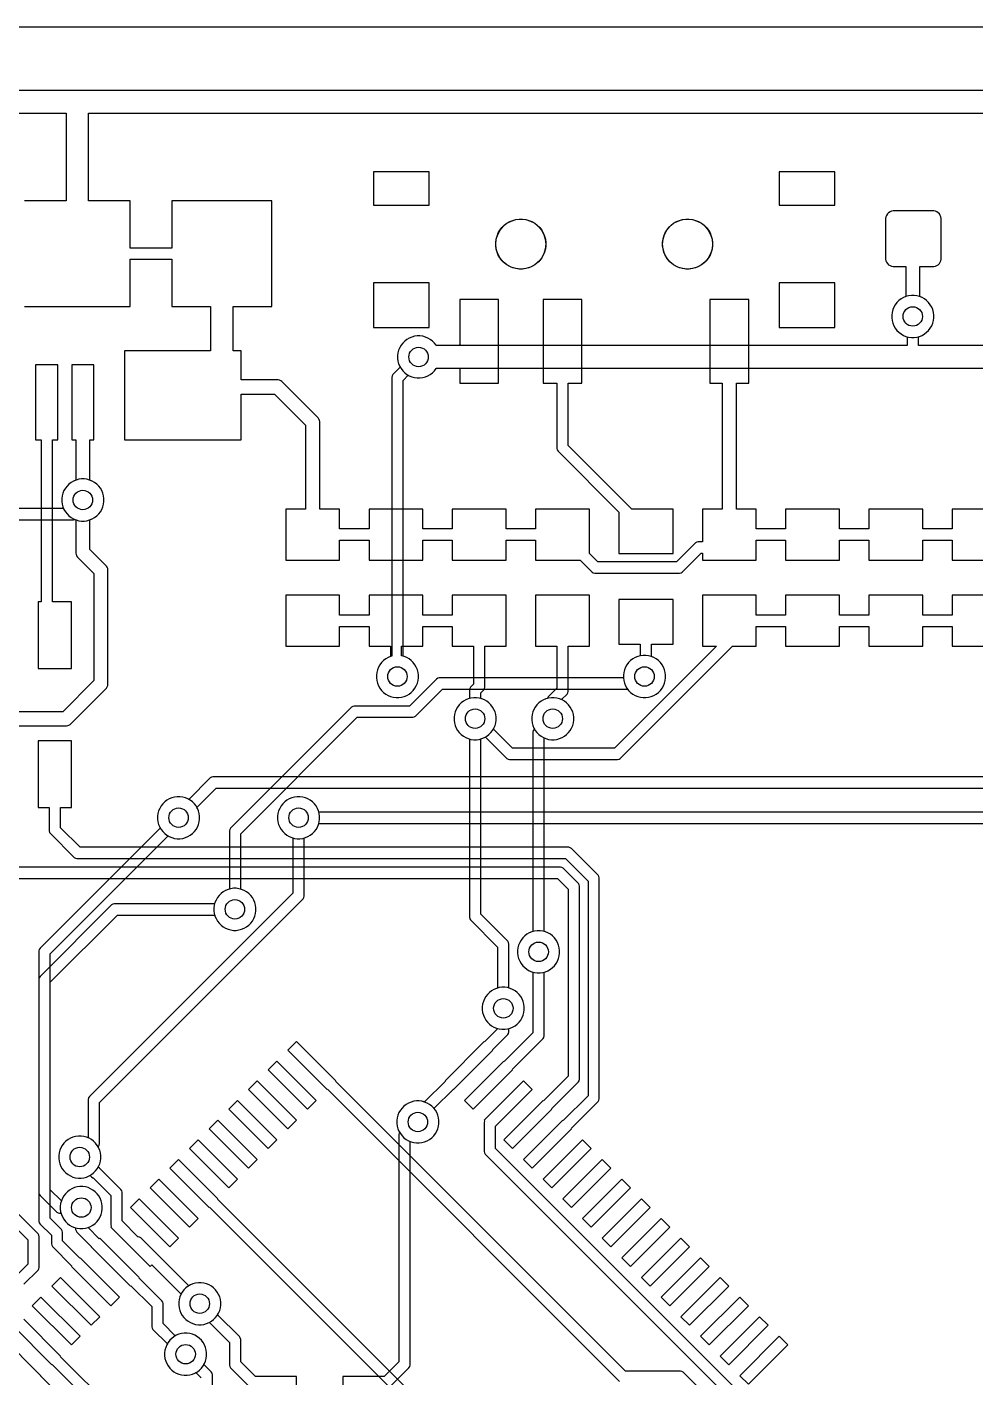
# Model space of a CAD drawing. Header units: millimetres. Extents: x 1.3 to 49.5, y 14 to 62.2.
# Drawn here: x 20.13 to 37.19, y 37.94 to 62.23 of the extents above; entities that cross this region are included whole.
import ezdxf

# ---------------------------------------------------------------- set-up
doc = ezdxf.new("R2010")
doc.units = ezdxf.units.MM

msp = doc.modelspace()

# ---------------------------------------------------------------- linework, layer by layer
at = {"layer": '16_copper'}
for points in [[(42.182, 56.498), (36.17, 56.498), (36.17, 56.659), (36.19, 56.664), (36.236, 56.683), (36.279, 56.708), (36.318, 56.738), (36.353, 56.773), (36.383, 56.812), (36.408, 56.855), (36.427, 56.901), (36.44, 56.949), (36.446, 56.998), (36.446, 57.048), (36.44, 57.097), (36.427, 57.145), (36.408, 57.191), (36.383, 57.234), (36.353, 57.273), (36.318, 57.308), (36.279, 57.338), (36.236, 57.363), (36.19, 57.382), (36.142, 57.395), (36.093, 57.401), (36.043, 57.401), (35.994, 57.395), (35.946, 57.382), (35.9, 57.363), (35.857, 57.338), (35.818, 57.308), (35.783, 57.273), (35.753, 57.234), (35.728, 57.191), (35.709, 57.145), (35.696, 57.097), (35.69, 57.048), (35.69, 56.998), (35.696, 56.949), (35.709, 56.901), (35.728, 56.855), (35.753, 56.812), (35.783, 56.773), (35.818, 56.738), (35.857, 56.708), (35.9, 56.683), (35.946, 56.664), (35.966, 56.659), (35.966, 56.498), (27.497, 56.498), (27.493, 56.505), (27.463, 56.544), (27.428, 56.579), (27.389, 56.61), (27.346, 56.634), (27.3, 56.653), (27.252, 56.666), (27.203, 56.673), (27.153, 56.673), (27.104, 56.666), (27.056, 56.653), (27.01, 56.634), (26.967, 56.61), (26.928, 56.579), (26.893, 56.544), (26.863, 56.505), (26.838, 56.462), (26.819, 56.416), (26.806, 56.368), (26.8, 56.319), (26.8, 56.27), (26.806, 56.221), (26.819, 56.173), (26.838, 56.127), (26.849, 56.109), (26.716, 55.976), (26.702, 55.953), (26.695, 55.927), (26.695, 50.91), (26.675, 50.905), (26.629, 50.886), (26.586, 50.861), (26.547, 50.831), (26.512, 50.796), (26.482, 50.757), (26.457, 50.714), (26.438, 50.668), (26.425, 50.62), (26.419, 50.571), (26.419, 50.521), (26.425, 50.472), (26.438, 50.424), (26.457, 50.378), (26.482, 50.335), (26.512, 50.296), (26.547, 50.261), (26.586, 50.231), (26.629, 50.206), (26.675, 50.187), (26.723, 50.174), (26.772, 50.168), (26.822, 50.168), (26.871, 50.174), (26.919, 50.187), (26.965, 50.206), (27.008, 50.231), (27.047, 50.261), (27.082, 50.296), (27.112, 50.335), (27.137, 50.378), (27.156, 50.424), (27.169, 50.472), (27.175, 50.521), (27.175, 50.571), (27.169, 50.62), (27.156, 50.668), (27.137, 50.714), (27.112, 50.757), (27.082, 50.796), (27.047, 50.831), (27.008, 50.861), (26.965, 50.886), (26.919, 50.905), (26.899, 50.91), (26.899, 55.871), (26.992, 55.965), (27.01, 55.955), (27.056, 55.936), (27.104, 55.923), (27.153, 55.916), (27.203, 55.916), (27.252, 55.923), (27.3, 55.936), (27.346, 55.955), (27.389, 55.979), (27.428, 56.01), (27.463, 56.045), (27.493, 56.084), (27.497, 56.091), (42.077, 56.091)], [(16.239, 53.365), (20.968, 53.365), (20.993, 53.372), (21.016, 53.362), (21.064, 53.349), (21.113, 53.343), (21.163, 53.343), (21.212, 53.349), (21.26, 53.362), (21.306, 53.381), (21.349, 53.406), (21.388, 53.436), (21.423, 53.471), (21.453, 53.51), (21.478, 53.553), (21.497, 53.599), (21.51, 53.647), (21.516, 53.696), (21.516, 53.746), (21.51, 53.795), (21.497, 53.843), (21.478, 53.889), (21.453, 53.932), (21.423, 53.971), (21.388, 54.006), (21.349, 54.036), (21.306, 54.061), (21.26, 54.08), (21.212, 54.093), (21.163, 54.099), (21.113, 54.099), (21.064, 54.093), (21.016, 54.08), (20.971, 54.061), (20.928, 54.036), (20.888, 54.006), (20.853, 53.971), (20.823, 53.932), (20.798, 53.889), (20.779, 53.843), (20.766, 53.795), (20.76, 53.746), (20.76, 53.696), (20.766, 53.647), (20.779, 53.599), (20.792, 53.569), (16.239, 53.569)], [(26.615, 37.721), (27.005, 38.111), (27.019, 38.135), (27.026, 38.16), (27.026, 42.181), (27.043, 42.173), (27.091, 42.16), (27.14, 42.154), (27.19, 42.154), (27.239, 42.16), (27.287, 42.173), (27.333, 42.192), (27.376, 42.217), (27.415, 42.247), (27.45, 42.282), (27.48, 42.322), (27.505, 42.365), (27.524, 42.41), (27.537, 42.458), (27.543, 42.507), (27.543, 42.557), (27.537, 42.606), (27.524, 42.654), (27.505, 42.7), (27.48, 42.743), (27.45, 42.782), (27.415, 42.817), (27.376, 42.847), (27.333, 42.872), (27.287, 42.891), (27.239, 42.904), (27.19, 42.91), (27.14, 42.91), (27.091, 42.904), (27.043, 42.891), (26.998, 42.872), (26.955, 42.847), (26.915, 42.817), (26.88, 42.782), (26.85, 42.743), (26.825, 42.7), (26.806, 42.654), (26.793, 42.606), (26.787, 42.557), (26.787, 42.507), (26.793, 42.458), (26.806, 42.41), (26.825, 42.365), (26.837, 42.344), (26.829, 42.33), (26.822, 42.304), (26.822, 38.216), (26.558, 37.952), (25.816, 37.952), (25.816, 36.978)], [(24.984, 36.978), (24.984, 37.952), (24.242, 37.952), (23.978, 38.216), (23.978, 38.621), (23.971, 38.647), (23.957, 38.67), (23.563, 39.064), (23.581, 39.095), (23.6, 39.141), (23.613, 39.189), (23.619, 39.238), (23.619, 39.288), (23.613, 39.337), (23.6, 39.385), (23.581, 39.43), (23.556, 39.473), (23.526, 39.513), (23.491, 39.548), (23.452, 39.578), (23.409, 39.603), (23.363, 39.622), (23.315, 39.635), (23.266, 39.641), (23.216, 39.641), (23.167, 39.635), (23.119, 39.622), (23.073, 39.603), (23.03, 39.578), (22.991, 39.548), (22.956, 39.513), (22.926, 39.473), (22.901, 39.43), (22.882, 39.385), (22.869, 39.337), (22.863, 39.288), (22.863, 39.238), (22.869, 39.189), (22.882, 39.141), (22.901, 39.095), (22.926, 39.052), (22.956, 39.013), (22.991, 38.978), (23.03, 38.948), (23.073, 38.923), (23.119, 38.904), (23.167, 38.891), (23.216, 38.885), (23.266, 38.885), (23.315, 38.891), (23.363, 38.904), (23.409, 38.923), (23.414, 38.926), (23.774, 38.566), (23.774, 38.16), (23.781, 38.135), (23.795, 38.111), (24.185, 37.721)], [(23.47, 36.819), (23.47, 37.986), (23.463, 38.012), (23.449, 38.035), (23.316, 38.168), (23.327, 38.186), (23.346, 38.232), (23.359, 38.28), (23.365, 38.329), (23.365, 38.379), (23.359, 38.428), (23.346, 38.476), (23.327, 38.522), (23.302, 38.565), (23.272, 38.604), (23.237, 38.639), (23.198, 38.669), (23.155, 38.694), (23.109, 38.713), (23.061, 38.726), (23.012, 38.732), (22.962, 38.732), (22.913, 38.726), (22.865, 38.713), (22.819, 38.694), (22.776, 38.669), (22.737, 38.639), (22.702, 38.604), (22.672, 38.565), (22.647, 38.522), (22.628, 38.476), (22.615, 38.428), (22.609, 38.379), (22.609, 38.329), (22.615, 38.28), (22.628, 38.232), (22.647, 38.186), (22.672, 38.143), (22.702, 38.104), (22.737, 38.069), (22.776, 38.039), (22.819, 38.014), (22.865, 37.995), (22.913, 37.982), (22.962, 37.976), (23.012, 37.976), (23.061, 37.982), (23.109, 37.995), (23.155, 38.014), (23.173, 38.025), (23.266, 37.931)]]:
    msp.add_lwpolyline(points, dxfattribs=at)
for points in [[(27.121, 49.833), (27.606, 50.317), (30.941, 50.317), (30.957, 50.296), (30.992, 50.261), (31.031, 50.231), (31.074, 50.206), (31.12, 50.187), (31.168, 50.174), (31.217, 50.168), (31.267, 50.168), (31.316, 50.174), (31.364, 50.187), (31.41, 50.206), (31.453, 50.231), (31.492, 50.261), (31.527, 50.296), (31.557, 50.335), (31.582, 50.378), (31.601, 50.424), (31.614, 50.472), (31.62, 50.521), (31.62, 50.571), (31.614, 50.62), (31.601, 50.668), (31.582, 50.714), (31.557, 50.757), (31.527, 50.796), (31.492, 50.831), (31.453, 50.861), (31.41, 50.886), (31.364, 50.905), (31.316, 50.918), (31.267, 50.924), (31.217, 50.924), (31.168, 50.918), (31.12, 50.905), (31.074, 50.886), (31.031, 50.861), (30.992, 50.831), (30.957, 50.796), (30.927, 50.757), (30.902, 50.714), (30.883, 50.668), (30.87, 50.62), (30.864, 50.571), (30.864, 50.521), (30.864, 50.521), (27.551, 50.521), (27.525, 50.514), (27.502, 50.5), (27.017, 50.015), (26.019, 50.015), (25.994, 50.008), (25.97, 49.995), (23.795, 47.819), (23.781, 47.796), (23.774, 47.77), (23.774, 46.723), (23.752, 46.716), (23.706, 46.697), (23.663, 46.673), (23.624, 46.642), (23.589, 46.607), (23.558, 46.568), (23.534, 46.525), (23.515, 46.479), (23.502, 46.431), (23.495, 46.382), (23.495, 46.333), (23.502, 46.284), (23.515, 46.236), (23.534, 46.19), (23.558, 46.147), (23.589, 46.108), (23.624, 46.073), (23.663, 46.042), (23.706, 46.018), (23.752, 45.999), (23.8, 45.986), (23.849, 45.979), (23.898, 45.979), (23.947, 45.986), (23.995, 45.999), (24.041, 46.018), (24.084, 46.042), (24.123, 46.073), (24.158, 46.108), (24.189, 46.147), (24.213, 46.19), (24.232, 46.236), (24.245, 46.284), (24.252, 46.333), (24.252, 46.382), (24.245, 46.431), (24.232, 46.479), (24.213, 46.525), (24.189, 46.568), (24.158, 46.607), (24.123, 46.642), (24.084, 46.673), (24.041, 46.697), (23.995, 46.716), (23.978, 46.721), (23.978, 47.715), (26.075, 49.812), (27.072, 49.812), (27.098, 49.819)], [(28.797, 45.759), (28.783, 45.782), (28.296, 46.27), (28.296, 49.422), (28.316, 49.428), (28.362, 49.447), (28.405, 49.472), (28.444, 49.502), (28.479, 49.537), (28.509, 49.576), (28.534, 49.619), (28.553, 49.665), (28.566, 49.713), (28.572, 49.762), (28.572, 49.812), (28.566, 49.861), (28.553, 49.909), (28.534, 49.954), (28.509, 49.997), (28.479, 50.037), (28.444, 50.072), (28.405, 50.102), (28.362, 50.127), (28.316, 50.146), (28.268, 50.159), (28.219, 50.165), (28.169, 50.165), (28.12, 50.159), (28.072, 50.146), (28.026, 50.127), (27.983, 50.102), (27.944, 50.072), (27.909, 50.037), (27.879, 49.997), (27.854, 49.954), (27.835, 49.909), (27.822, 49.861), (27.816, 49.812), (27.816, 49.762), (27.822, 49.713), (27.835, 49.665), (27.854, 49.619), (27.879, 49.576), (27.909, 49.537), (27.944, 49.502), (27.983, 49.472), (28.026, 49.447), (28.072, 49.428), (28.092, 49.422), (28.092, 46.215), (28.099, 46.189), (28.113, 46.166), (28.6, 45.678), (28.6, 44.941), (28.58, 44.936), (28.534, 44.917), (28.491, 44.892), (28.452, 44.862), (28.417, 44.827), (28.387, 44.788), (28.362, 44.745), (28.343, 44.699), (28.33, 44.651), (28.324, 44.602), (28.324, 44.552), (28.33, 44.503), (28.343, 44.455), (28.362, 44.409), (28.387, 44.366), (28.417, 44.327), (28.452, 44.292), (28.491, 44.262), (28.534, 44.237), (28.58, 44.218), (28.628, 44.205), (28.677, 44.199), (28.727, 44.199), (28.776, 44.205), (28.824, 44.218), (28.87, 44.237), (28.913, 44.262), (28.952, 44.292), (28.987, 44.327), (29.017, 44.366), (29.042, 44.409), (29.061, 44.455), (29.074, 44.503), (29.08, 44.552), (29.08, 44.602), (29.074, 44.651), (29.061, 44.699), (29.042, 44.745), (29.017, 44.788), (28.987, 44.827), (28.952, 44.862), (28.913, 44.892), (28.87, 44.917), (28.824, 44.936), (28.804, 44.941), (28.804, 45.733)], [(29.215, 45.952), (29.169, 45.933), (29.126, 45.908), (29.087, 45.878), (29.052, 45.843), (29.022, 45.804), (28.997, 45.761), (28.978, 45.715), (28.965, 45.667), (28.959, 45.618), (28.959, 45.568), (28.965, 45.519), (28.978, 45.471), (28.997, 45.425), (29.022, 45.382), (29.052, 45.343), (29.087, 45.308), (29.126, 45.278), (29.169, 45.253), (29.215, 45.234), (29.263, 45.221), (29.312, 45.215), (29.362, 45.215), (29.411, 45.221), (29.459, 45.234), (29.505, 45.253), (29.548, 45.278), (29.587, 45.308), (29.622, 45.343), (29.652, 45.382), (29.677, 45.425), (29.696, 45.471), (29.709, 45.519), (29.715, 45.568), (29.715, 45.618), (29.709, 45.667), (29.696, 45.715), (29.677, 45.761), (29.652, 45.804), (29.622, 45.843), (29.587, 45.878), (29.548, 45.908), (29.505, 45.933), (29.459, 45.952), (29.439, 45.957), (29.439, 49.441), (29.469, 49.428), (29.517, 49.415), (29.566, 49.409), (29.616, 49.409), (29.665, 49.415), (29.713, 49.428), (29.759, 49.447), (29.802, 49.472), (29.841, 49.502), (29.876, 49.537), (29.906, 49.576), (29.931, 49.619), (29.95, 49.665), (29.963, 49.713), (29.969, 49.762), (29.969, 49.812), (29.963, 49.861), (29.95, 49.909), (29.931, 49.954), (29.906, 49.997), (29.876, 50.037), (29.841, 50.072), (29.802, 50.102), (29.759, 50.127), (29.713, 50.146), (29.665, 50.159), (29.616, 50.165), (29.566, 50.165), (29.517, 50.159), (29.469, 50.146), (29.423, 50.127), (29.38, 50.102), (29.341, 50.072), (29.306, 50.037), (29.276, 49.997), (29.251, 49.954), (29.232, 49.909), (29.219, 49.861), (29.213, 49.812), (29.213, 49.762), (29.219, 49.713), (29.232, 49.665), (29.251, 49.619), (29.262, 49.601), (29.256, 49.595), (29.242, 49.572), (29.235, 49.546), (29.235, 45.957)], [(20.355, 41.233), (20.369, 41.21), (20.667, 40.911), (20.691, 40.897), (20.716, 40.891), (20.746, 40.891), (20.751, 40.87), (20.77, 40.825), (20.795, 40.782), (20.825, 40.742), (20.86, 40.707), (20.899, 40.677), (20.942, 40.652), (20.988, 40.633), (21.036, 40.62), (21.085, 40.614), (21.135, 40.614), (21.184, 40.62), (21.232, 40.633), (21.277, 40.652), (21.32, 40.677), (21.36, 40.707), (21.395, 40.742), (21.425, 40.782), (21.45, 40.825), (21.469, 40.87), (21.482, 40.918), (21.488, 40.967), (21.488, 41.017), (21.482, 41.066), (21.469, 41.114), (21.45, 41.16), (21.425, 41.203), (21.395, 41.242), (21.36, 41.277), (21.32, 41.307), (21.277, 41.332), (21.232, 41.351), (21.184, 41.364), (21.135, 41.37), (21.085, 41.37), (21.036, 41.364), (20.988, 41.351), (20.942, 41.332), (20.899, 41.307), (20.86, 41.277), (20.825, 41.242), (20.795, 41.203), (20.77, 41.16), (20.751, 41.115), (20.551, 41.314), (20.551, 45.554), (22.674, 47.677), (22.692, 47.666), (22.738, 47.647), (22.786, 47.634), (22.835, 47.628), (22.885, 47.628), (22.934, 47.634), (22.982, 47.647), (23.028, 47.666), (23.071, 47.691), (23.11, 47.721), (23.145, 47.756), (23.175, 47.795), (23.2, 47.838), (23.219, 47.884), (23.232, 47.932), (23.238, 47.981), (23.238, 48.031), (23.232, 48.08), (23.219, 48.128), (23.2, 48.174), (23.175, 48.217), (23.145, 48.256), (23.11, 48.291), (23.071, 48.321), (23.028, 48.346), (22.982, 48.365), (22.934, 48.378), (22.885, 48.384), (22.835, 48.384), (22.786, 48.378), (22.738, 48.365), (22.692, 48.346), (22.649, 48.321), (22.61, 48.291), (22.575, 48.256), (22.545, 48.217), (22.52, 48.174), (22.501, 48.128), (22.488, 48.08), (22.482, 48.031), (22.482, 47.981), (22.488, 47.932), (22.501, 47.884), (22.52, 47.838), (22.531, 47.82), (20.369, 45.658), (20.355, 45.635), (20.348, 45.609), (20.348, 41.259)], [(25.114, 46.57), (25.121, 46.596), (25.121, 47.642), (25.141, 47.647), (25.187, 47.666), (25.23, 47.691), (25.269, 47.721), (25.304, 47.756), (25.334, 47.795), (25.359, 47.838), (25.378, 47.884), (25.391, 47.932), (25.397, 47.981), (25.397, 48.031), (25.391, 48.08), (25.378, 48.128), (25.359, 48.174), (25.334, 48.217), (25.304, 48.256), (25.269, 48.291), (25.23, 48.321), (25.187, 48.346), (25.141, 48.365), (25.093, 48.378), (25.044, 48.384), (24.994, 48.384), (24.945, 48.378), (24.897, 48.365), (24.851, 48.346), (24.808, 48.321), (24.769, 48.291), (24.734, 48.256), (24.704, 48.217), (24.679, 48.174), (24.66, 48.128), (24.647, 48.08), (24.641, 48.031), (24.641, 47.981), (24.647, 47.932), (24.66, 47.884), (24.679, 47.838), (24.704, 47.795), (24.734, 47.756), (24.769, 47.721), (24.808, 47.691), (24.851, 47.666), (24.897, 47.647), (24.917, 47.642), (24.917, 46.651), (21.255, 42.988), (21.241, 42.965), (21.234, 42.939), (21.234, 42.247), (21.204, 42.26), (21.156, 42.273), (21.107, 42.279), (21.057, 42.279), (21.008, 42.273), (20.96, 42.26), (20.914, 42.241), (20.871, 42.216), (20.832, 42.186), (20.797, 42.151), (20.767, 42.111), (20.742, 42.069), (20.723, 42.023), (20.71, 41.975), (20.704, 41.926), (20.704, 41.876), (20.71, 41.827), (20.723, 41.779), (20.742, 41.733), (20.767, 41.69), (20.797, 41.651), (20.832, 41.616), (20.871, 41.586), (20.914, 41.561), (20.96, 41.542), (21.008, 41.529), (21.057, 41.523), (21.107, 41.523), (21.156, 41.529), (21.204, 41.542), (21.25, 41.561), (21.293, 41.586), (21.332, 41.616), (21.367, 41.651), (21.397, 41.69), (21.422, 41.733), (21.441, 41.779), (21.454, 41.827), (21.46, 41.876), (21.46, 41.926), (21.454, 41.975), (21.441, 42.023), (21.422, 42.069), (21.411, 42.087), (21.417, 42.093), (21.431, 42.116), (21.438, 42.142), (21.438, 42.884), (25.1, 46.547)]]:
    msp.add_lwpolyline(points, close=True, dxfattribs=at)
at = {"layer": '1_copper'}
for points in [[(42.895, 61.087), (7.826, 61.087)], [(18.841, 60.681), (20.835, 60.681), (20.835, 59.103), (20.088, 59.103)], [(37.748, 53.559), (36.777, 53.559), (36.777, 53.2), (36.249, 53.2), (36.249, 53.559), (35.279, 53.559), (35.279, 53.2), (34.751, 53.2), (34.751, 53.559), (33.781, 53.559), (33.781, 53.2), (33.253, 53.2), (33.253, 53.559), (32.895, 53.559), (32.895, 55.825), (33.117, 55.825), (33.117, 57.325), (32.417, 57.325), (32.417, 55.825), (32.641, 55.825), (32.641, 53.559), (32.283, 53.559), (32.283, 52.97), (32.208, 52.97), (32.183, 52.963), (32.159, 52.95), (31.818, 52.608), (30.402, 52.608), (30.253, 52.757), (30.253, 53.559), (29.283, 53.559), (29.283, 53.2), (28.755, 53.2), (28.755, 53.559), (27.784, 53.559), (27.784, 53.2), (27.256, 53.2), (27.256, 53.559), (26.286, 53.559), (26.286, 53.2), (25.758, 53.2), (25.758, 53.559), (25.4, 53.559), (25.4, 55.131), (25.395, 55.155), (25.386, 55.178), (25.372, 55.199), (24.719, 55.852), (24.698, 55.866), (24.675, 55.875), (24.651, 55.88), (23.988, 55.88), (23.988, 56.403), (23.841, 56.403), (23.841, 57.203), (24.538, 57.203), (24.538, 59.103), (22.738, 59.103), (22.738, 58.254), (21.988, 58.254), (21.988, 59.103), (21.241, 59.103), (21.241, 60.681), (42.532, 60.681)], [(20.088, 57.203), (21.988, 57.203), (21.988, 58.051), (22.738, 58.051), (22.738, 57.203), (23.435, 57.203), (23.435, 56.403), (21.888, 56.403), (21.888, 54.803), (23.988, 54.803), (23.988, 55.626), (24.585, 55.626), (25.146, 55.065), (25.146, 53.559), (24.788, 53.559), (24.788, 52.638), (25.758, 52.638), (25.758, 52.997), (26.286, 52.997), (26.286, 52.638), (27.256, 52.638), (27.256, 52.997), (27.784, 52.997), (27.784, 52.638), (28.755, 52.638), (28.755, 52.997), (29.283, 52.997), (29.283, 52.638), (30.084, 52.638), (30.298, 52.425), (30.321, 52.412), (30.347, 52.405), (31.873, 52.405), (31.899, 52.412), (31.922, 52.425), (32.264, 52.767), (32.283, 52.767), (32.283, 52.638), (33.253, 52.638), (33.253, 52.997), (33.781, 52.997), (33.781, 52.638), (34.751, 52.638), (34.751, 52.997), (35.279, 52.997), (35.279, 52.638), (36.249, 52.638), (36.249, 52.997), (36.777, 52.997), (36.777, 52.638), (37.748, 52.638)], [(19.865, 49.657), (20.841, 49.657), (20.865, 49.662), (20.888, 49.671), (20.909, 49.685), (21.562, 50.338), (21.576, 50.359), (21.585, 50.382), (21.59, 50.406), (21.59, 52.464), (21.585, 52.488), (21.576, 52.511), (21.562, 52.532), (21.265, 52.828), (21.265, 53.364), (21.306, 53.381), (21.349, 53.406), (21.388, 53.436), (21.423, 53.471), (21.453, 53.51), (21.478, 53.553), (21.497, 53.599), (21.51, 53.647), (21.516, 53.696), (21.516, 53.746), (21.51, 53.795), (21.497, 53.843), (21.478, 53.889), (21.453, 53.932), (21.423, 53.971), (21.388, 54.006), (21.349, 54.036), (21.306, 54.061), (21.265, 54.078), (21.265, 54.803), (21.338, 54.803), (21.338, 56.153), (20.938, 56.153), (20.938, 54.803), (21.011, 54.803), (21.011, 54.078), (20.971, 54.061), (20.928, 54.036), (20.888, 54.006), (20.853, 53.971), (20.823, 53.932), (20.798, 53.889), (20.779, 53.843), (20.766, 53.795), (20.76, 53.746), (20.76, 53.696), (20.766, 53.647), (20.779, 53.599), (20.798, 53.553), (20.823, 53.51), (20.853, 53.471), (20.888, 53.436), (20.928, 53.406), (20.971, 53.381), (21.011, 53.364), (21.011, 52.763), (21.016, 52.739), (21.026, 52.716), (21.04, 52.695), (21.336, 52.398), (21.336, 50.472), (20.775, 49.911), (19.799, 49.911)], [(37.748, 52.01), (36.777, 52.01), (36.777, 51.651), (36.249, 51.651), (36.249, 52.01), (35.279, 52.01), (35.279, 51.651), (34.751, 51.651), (34.751, 52.01), (33.781, 52.01), (33.781, 51.651), (33.253, 51.651), (33.253, 52.01), (32.283, 52.01), (32.283, 51.089), (32.535, 51.089), (30.703, 49.256), (28.868, 49.256), (28.523, 49.601), (28.534, 49.619), (28.553, 49.665), (28.566, 49.713), (28.572, 49.762), (28.572, 49.812), (28.566, 49.861), (28.553, 49.909), (28.534, 49.954), (28.509, 49.997), (28.479, 50.037), (28.444, 50.072), (28.405, 50.102), (28.362, 50.127), (28.316, 50.146), (28.296, 50.151), (28.296, 50.25), (28.351, 50.305), (28.364, 50.328), (28.371, 50.354), (28.371, 51.089), (28.755, 51.089), (28.755, 52.01), (27.784, 52.01), (27.784, 51.651), (27.256, 51.651), (27.256, 52.01), (26.286, 52.01), (26.286, 51.651), (25.758, 51.651), (25.758, 52.01), (24.788, 52.01), (24.788, 51.089), (25.758, 51.089), (25.758, 51.448), (26.286, 51.448), (26.286, 51.089), (26.67, 51.089), (26.67, 50.903), (26.629, 50.886), (26.586, 50.861), (26.547, 50.831), (26.512, 50.796), (26.482, 50.757), (26.457, 50.714), (26.438, 50.668), (26.425, 50.62), (26.419, 50.571), (26.419, 50.521), (26.425, 50.472), (26.438, 50.424), (26.457, 50.378), (26.482, 50.335), (26.512, 50.296), (26.547, 50.261), (26.586, 50.231), (26.629, 50.206), (26.675, 50.187), (26.723, 50.174), (26.772, 50.168), (26.822, 50.168), (26.871, 50.174), (26.919, 50.187), (26.965, 50.206), (27.008, 50.231), (27.047, 50.261), (27.082, 50.296), (27.112, 50.335), (27.137, 50.378), (27.156, 50.424), (27.169, 50.472), (27.175, 50.521), (27.175, 50.571), (27.169, 50.62), (27.156, 50.668), (27.137, 50.714), (27.112, 50.757), (27.082, 50.796), (27.047, 50.831), (27.008, 50.861), (26.965, 50.886), (26.919, 50.905), (26.873, 50.917), (26.873, 51.089), (27.256, 51.089), (27.256, 51.448), (27.784, 51.448), (27.784, 51.089), (28.168, 51.089), (28.168, 50.41), (28.113, 50.354), (28.099, 50.331), (28.092, 50.305), (28.092, 50.151), (28.072, 50.146), (28.026, 50.127), (27.983, 50.102), (27.944, 50.072), (27.909, 50.037), (27.879, 49.997), (27.854, 49.954), (27.835, 49.909), (27.822, 49.861), (27.816, 49.812), (27.816, 49.762), (27.822, 49.713), (27.835, 49.665), (27.854, 49.619), (27.879, 49.576), (27.909, 49.537), (27.944, 49.502), (27.983, 49.472), (28.026, 49.447), (28.072, 49.428), (28.12, 49.415), (28.169, 49.409), (28.219, 49.409), (28.268, 49.415), (28.316, 49.428), (28.362, 49.447), (28.38, 49.457), (28.764, 49.073), (28.787, 49.06), (28.813, 49.053), (30.758, 49.053), (30.784, 49.06), (30.807, 49.073), (32.823, 51.089), (33.253, 51.089), (33.253, 51.448), (33.781, 51.448), (33.781, 51.089), (34.751, 51.089), (34.751, 51.448), (35.279, 51.448), (35.279, 51.089), (36.249, 51.089), (36.249, 51.448), (36.777, 51.448), (36.777, 51.089), (37.748, 51.089)], [(40.778, 48.74), (23.479, 48.74), (23.453, 48.733), (23.43, 48.72), (23.046, 48.335), (23.028, 48.346), (22.982, 48.365), (22.934, 48.378), (22.885, 48.384), (22.835, 48.384), (22.786, 48.378), (22.738, 48.365), (22.692, 48.346), (22.649, 48.321), (22.61, 48.291), (22.575, 48.256), (22.545, 48.217), (22.52, 48.174), (22.501, 48.128), (22.488, 48.08), (22.482, 48.031), (22.482, 47.981), (22.488, 47.932), (22.501, 47.884), (22.52, 47.838), (22.545, 47.795), (22.575, 47.756), (22.61, 47.721), (22.649, 47.691), (22.692, 47.666), (22.738, 47.647), (22.786, 47.634), (22.835, 47.628), (22.885, 47.628), (22.934, 47.634), (22.982, 47.647), (23.028, 47.666), (23.071, 47.691), (23.11, 47.721), (23.145, 47.756), (23.175, 47.795), (23.2, 47.838), (23.219, 47.884), (23.232, 47.932), (23.238, 47.981), (23.238, 48.031), (23.232, 48.08), (23.219, 48.128), (23.2, 48.174), (23.189, 48.192), (23.534, 48.537), (40.723, 48.537)], [(40.907, 48.108), (25.383, 48.108), (25.378, 48.128), (25.359, 48.174), (25.334, 48.217), (25.304, 48.256), (25.269, 48.291), (25.23, 48.321), (25.187, 48.346), (25.141, 48.365), (25.093, 48.378), (25.044, 48.384), (24.994, 48.384), (24.945, 48.378), (24.897, 48.365), (24.851, 48.346), (24.808, 48.321), (24.769, 48.291), (24.734, 48.256), (24.704, 48.217), (24.679, 48.174), (24.66, 48.128), (24.647, 48.08), (24.641, 48.031), (24.641, 47.981), (24.647, 47.932), (24.66, 47.884), (24.679, 47.838), (24.704, 47.795), (24.734, 47.756), (24.769, 47.721), (24.808, 47.691), (24.851, 47.666), (24.897, 47.647), (24.945, 47.634), (24.994, 47.628), (25.044, 47.628), (25.093, 47.634), (25.141, 47.647), (25.187, 47.666), (25.23, 47.691), (25.269, 47.721), (25.304, 47.756), (25.334, 47.795), (25.359, 47.838), (25.378, 47.884), (25.383, 47.904), (40.852, 47.904)], [(19.488, 46.914), (29.676, 46.914), (29.87, 46.719), (29.87, 43.356), (29.427, 42.912), (29.421, 42.918), (28.714, 42.211), (28.869, 42.056), (29.576, 42.763), (29.57, 42.769), (30.053, 43.252), (30.067, 43.275), (30.074, 43.301), (30.074, 46.775), (30.067, 46.801), (30.053, 46.824), (29.78, 47.097), (29.757, 47.11), (29.731, 47.117), (19.543, 47.117)], [(36.686, 33.279), (31.936, 38.029), (31.913, 38.042), (31.887, 38.049), (30.898, 38.049), (25.681, 43.266), (25.687, 43.272), (24.98, 43.979), (24.824, 43.823), (25.532, 43.116), (25.537, 43.122), (30.793, 37.866)], [(37.041, 33.577), (28.561, 42.057), (28.561, 42.455), (29.223, 43.116), (29.067, 43.272), (28.36, 42.565), (28.369, 42.555), (28.365, 42.548), (28.358, 42.522), (28.358, 42.002), (28.365, 41.976), (28.378, 41.953), (36.858, 33.473)], [(27.011, 37.694), (23.56, 41.144), (23.566, 41.15), (22.859, 41.858), (22.703, 41.702), (23.41, 40.995), (23.416, 41.001), (26.906, 37.511)], [(19.518, 41.044), (20.149, 40.412), (20.149, 39.973), (19.893, 39.717)], [(20.076, 39.612), (20.332, 39.868), (20.345, 39.891), (20.352, 39.917), (20.352, 40.468), (20.345, 40.494), (20.332, 40.517), (19.622, 41.227)], [(19.875, 38.874), (20.582, 38.166), (20.588, 38.172), (21.486, 37.275)], [(21.669, 37.379), (20.731, 38.316), (20.737, 38.322), (20.076, 38.984)], [(21.009, 37.331), (20.378, 37.963), (20.384, 37.968), (19.677, 38.676)]]:
    msp.add_lwpolyline(points, dxfattribs=at)
for points in [[(27.367, 59.625), (26.367, 59.625), (26.367, 59.025), (27.367, 59.025)], [(34.667, 59.625), (33.667, 59.625), (33.667, 59.025), (34.667, 59.025)], [(36.142, 56.651), (36.19, 56.664), (36.236, 56.683), (36.279, 56.708), (36.318, 56.738), (36.353, 56.773), (36.383, 56.812), (36.408, 56.855), (36.427, 56.901), (36.44, 56.949), (36.446, 56.998), (36.446, 57.048), (36.44, 57.097), (36.427, 57.145), (36.408, 57.191), (36.383, 57.234), (36.353, 57.273), (36.318, 57.308), (36.279, 57.338), (36.236, 57.363), (36.195, 57.38), (36.195, 57.92), (36.445, 57.92), (36.474, 57.926), (36.501, 57.937), (36.526, 57.953), (36.547, 57.974), (36.563, 57.999), (36.574, 58.026), (36.58, 58.055), (36.58, 58.785), (36.574, 58.814), (36.563, 58.841), (36.547, 58.866), (36.526, 58.887), (36.501, 58.903), (36.474, 58.914), (36.445, 58.92), (35.715, 58.92), (35.686, 58.914), (35.659, 58.903), (35.634, 58.887), (35.613, 58.866), (35.597, 58.841), (35.586, 58.814), (35.58, 58.785), (35.58, 58.055), (35.586, 58.026), (35.597, 57.999), (35.613, 57.974), (35.634, 57.953), (35.659, 57.937), (35.686, 57.926), (35.715, 57.92), (35.941, 57.92), (35.941, 57.38), (35.9, 57.363), (35.857, 57.338), (35.818, 57.308), (35.783, 57.273), (35.753, 57.234), (35.728, 57.191), (35.709, 57.145), (35.696, 57.097), (35.69, 57.048), (35.69, 56.998), (35.696, 56.949), (35.709, 56.901), (35.728, 56.855), (35.753, 56.812), (35.783, 56.773), (35.818, 56.738), (35.857, 56.708), (35.9, 56.683), (35.946, 56.664), (35.994, 56.651), (36.043, 56.645), (36.093, 56.645)], [(27.367, 57.625), (26.367, 57.625), (26.367, 56.825), (27.367, 56.825)], [(34.667, 57.625), (33.667, 57.625), (33.667, 56.825), (34.667, 56.825)], [(28.617, 57.325), (27.917, 57.325), (27.917, 56.512), (27.902, 56.498), (27.497, 56.498), (27.493, 56.505), (27.463, 56.544), (27.428, 56.579), (27.389, 56.61), (27.346, 56.634), (27.3, 56.653), (27.252, 56.666), (27.203, 56.673), (27.153, 56.673), (27.104, 56.666), (27.056, 56.653), (27.01, 56.634), (26.967, 56.61), (26.928, 56.579), (26.893, 56.544), (26.863, 56.505), (26.838, 56.462), (26.819, 56.416), (26.806, 56.368), (26.8, 56.319), (26.8, 56.27), (26.806, 56.221), (26.819, 56.173), (26.838, 56.127), (26.863, 56.084), (26.893, 56.045), (26.928, 56.01), (26.967, 55.979), (27.01, 55.955), (27.056, 55.936), (27.104, 55.923), (27.153, 55.916), (27.203, 55.916), (27.252, 55.923), (27.3, 55.936), (27.346, 55.955), (27.389, 55.979), (27.428, 56.01), (27.463, 56.045), (27.493, 56.084), (27.497, 56.091), (27.917, 56.091), (27.917, 55.825), (28.617, 55.825)], [(30.781, 52.76), (31.755, 52.76), (31.755, 53.559), (31.012, 53.559), (29.868, 54.703), (29.868, 55.825), (30.117, 55.825), (30.117, 57.325), (29.417, 57.325), (29.417, 55.825), (29.665, 55.825), (29.665, 54.647), (29.672, 54.621), (29.686, 54.598), (30.781, 53.503)], [(20.935, 51.888), (20.59, 51.888), (20.59, 54.803), (20.688, 54.803), (20.688, 56.153), (20.288, 56.153), (20.288, 54.803), (20.387, 54.803), (20.387, 51.888), (20.335, 51.888), (20.335, 50.688), (20.935, 50.688)], [(29.862, 50.253), (29.869, 50.279), (29.869, 51.089), (30.253, 51.089), (30.253, 52.01), (29.283, 52.01), (29.283, 51.089), (29.666, 51.089), (29.666, 50.334), (29.51, 50.178), (29.496, 50.154), (29.496, 50.153), (29.469, 50.146), (29.423, 50.127), (29.38, 50.102), (29.341, 50.072), (29.306, 50.037), (29.276, 49.997), (29.251, 49.954), (29.232, 49.909), (29.219, 49.861), (29.213, 49.812), (29.213, 49.762), (29.219, 49.713), (29.232, 49.665), (29.251, 49.619), (29.276, 49.576), (29.306, 49.537), (29.341, 49.502), (29.38, 49.472), (29.423, 49.447), (29.469, 49.428), (29.517, 49.415), (29.566, 49.409), (29.616, 49.409), (29.665, 49.415), (29.713, 49.428), (29.759, 49.447), (29.802, 49.472), (29.841, 49.502), (29.876, 49.537), (29.906, 49.576), (29.931, 49.619), (29.95, 49.665), (29.963, 49.713), (29.969, 49.762), (29.969, 49.812), (29.963, 49.861), (29.95, 49.909), (29.931, 49.954), (29.906, 49.997), (29.876, 50.037), (29.841, 50.072), (29.802, 50.102), (29.759, 50.127), (29.75, 50.13), (29.849, 50.23)], [(31.316, 50.174), (31.364, 50.187), (31.41, 50.206), (31.453, 50.231), (31.492, 50.261), (31.527, 50.296), (31.557, 50.335), (31.582, 50.378), (31.601, 50.424), (31.614, 50.472), (31.62, 50.521), (31.62, 50.571), (31.614, 50.62), (31.601, 50.668), (31.582, 50.714), (31.557, 50.757), (31.527, 50.796), (31.492, 50.831), (31.453, 50.861), (31.41, 50.886), (31.369, 50.903), (31.369, 51.13), (31.755, 51.13), (31.755, 51.929), (30.781, 51.929), (30.781, 51.13), (31.166, 51.13), (31.166, 50.917), (31.12, 50.905), (31.074, 50.886), (31.031, 50.861), (30.992, 50.831), (30.957, 50.796), (30.927, 50.757), (30.902, 50.714), (30.883, 50.668), (30.87, 50.62), (30.864, 50.571), (30.864, 50.521), (30.87, 50.472), (30.883, 50.424), (30.902, 50.378), (30.927, 50.335), (30.957, 50.296), (30.992, 50.261), (31.031, 50.231), (31.074, 50.206), (31.12, 50.187), (31.168, 50.174), (31.217, 50.168), (31.267, 50.168)], [(30.422, 42.923), (30.429, 42.949), (30.429, 46.922), (30.422, 46.948), (30.409, 46.971), (29.928, 47.452), (29.905, 47.466), (29.879, 47.473), (21.088, 47.473), (20.737, 47.824), (20.737, 48.188), (20.935, 48.188), (20.935, 49.388), (20.335, 49.388), (20.335, 48.188), (20.533, 48.188), (20.533, 47.768), (20.54, 47.742), (20.554, 47.719), (20.983, 47.29), (21.006, 47.276), (21.032, 47.269), (29.823, 47.269), (30.226, 46.867), (30.226, 43.005), (29.78, 42.559), (29.774, 42.565), (29.067, 41.858), (29.223, 41.702), (29.93, 42.409), (29.924, 42.415), (30.409, 42.9)], [(20.767, 40.574), (20.754, 40.597), (20.551, 40.8), (20.551, 45.046), (21.759, 46.253), (23.51, 46.253), (23.515, 46.236), (23.534, 46.19), (23.558, 46.147), (23.589, 46.108), (23.624, 46.073), (23.663, 46.042), (23.706, 46.018), (23.752, 45.999), (23.8, 45.986), (23.849, 45.979), (23.898, 45.979), (23.947, 45.986), (23.995, 45.999), (24.041, 46.018), (24.084, 46.042), (24.123, 46.073), (24.158, 46.108), (24.189, 46.147), (24.213, 46.19), (24.232, 46.236), (24.245, 46.284), (24.252, 46.333), (24.252, 46.382), (24.245, 46.431), (24.232, 46.479), (24.213, 46.525), (24.189, 46.568), (24.158, 46.607), (24.123, 46.642), (24.084, 46.673), (24.041, 46.697), (23.995, 46.716), (23.947, 46.729), (23.898, 46.736), (23.849, 46.736), (23.8, 46.729), (23.752, 46.716), (23.706, 46.697), (23.663, 46.673), (23.624, 46.642), (23.589, 46.607), (23.558, 46.568), (23.534, 46.525), (23.515, 46.479), (23.508, 46.457), (21.704, 46.457), (21.678, 46.45), (21.655, 46.436), (20.369, 45.15), (20.355, 45.127), (20.348, 45.101), (20.348, 40.745), (20.355, 40.719), (20.369, 40.696), (20.571, 40.493), (20.571, 40.339), (20.578, 40.313), (20.591, 40.29), (20.941, 39.94), (20.935, 39.934), (21.642, 39.227), (21.798, 39.383), (21.091, 40.09), (21.085, 40.084), (20.774, 40.394), (20.774, 40.548)], [(29.432, 44.054), (29.439, 44.08), (29.439, 45.229), (29.459, 45.234), (29.505, 45.253), (29.548, 45.278), (29.587, 45.308), (29.622, 45.343), (29.652, 45.382), (29.677, 45.425), (29.696, 45.471), (29.709, 45.519), (29.715, 45.568), (29.715, 45.618), (29.709, 45.667), (29.696, 45.715), (29.677, 45.761), (29.652, 45.804), (29.622, 45.843), (29.587, 45.878), (29.548, 45.908), (29.505, 45.933), (29.459, 45.952), (29.411, 45.965), (29.362, 45.971), (29.312, 45.971), (29.263, 45.965), (29.215, 45.952), (29.169, 45.933), (29.126, 45.908), (29.087, 45.878), (29.052, 45.843), (29.022, 45.804), (28.997, 45.761), (28.978, 45.715), (28.965, 45.667), (28.959, 45.618), (28.959, 45.568), (28.965, 45.519), (28.978, 45.471), (28.997, 45.425), (29.022, 45.382), (29.052, 45.343), (29.087, 45.308), (29.126, 45.278), (29.169, 45.253), (29.215, 45.234), (29.235, 45.229), (29.235, 44.135), (28.719, 43.619), (28.714, 43.625), (28.006, 42.918), (28.162, 42.763), (28.869, 43.47), (28.863, 43.476), (29.418, 44.031)], [(28.797, 44.126), (28.804, 44.152), (28.804, 44.213), (28.824, 44.218), (28.87, 44.237), (28.913, 44.262), (28.952, 44.292), (28.987, 44.327), (29.017, 44.366), (29.042, 44.409), (29.061, 44.455), (29.074, 44.503), (29.08, 44.552), (29.08, 44.602), (29.074, 44.651), (29.061, 44.699), (29.042, 44.745), (29.017, 44.788), (28.987, 44.827), (28.952, 44.862), (28.913, 44.892), (28.87, 44.917), (28.824, 44.936), (28.776, 44.949), (28.727, 44.955), (28.677, 44.955), (28.628, 44.949), (28.58, 44.936), (28.534, 44.917), (28.491, 44.892), (28.452, 44.862), (28.417, 44.827), (28.387, 44.788), (28.362, 44.745), (28.343, 44.699), (28.33, 44.651), (28.324, 44.602), (28.324, 44.552), (28.33, 44.503), (28.343, 44.455), (28.362, 44.409), (28.387, 44.366), (28.417, 44.327), (28.452, 44.292), (28.491, 44.262), (28.534, 44.237), (28.58, 44.218), (28.6, 44.213), (28.6, 44.207), (28.366, 43.973), (28.36, 43.979), (27.653, 43.272), (27.659, 43.266), (27.285, 42.892), (27.239, 42.904), (27.19, 42.91), (27.14, 42.91), (27.091, 42.904), (27.043, 42.891), (26.998, 42.872), (26.955, 42.847), (26.915, 42.817), (26.88, 42.782), (26.85, 42.743), (26.825, 42.7), (26.806, 42.654), (26.793, 42.606), (26.787, 42.557), (26.787, 42.507), (26.793, 42.458), (26.806, 42.41), (26.825, 42.365), (26.85, 42.322), (26.88, 42.282), (26.915, 42.247), (26.955, 42.217), (26.998, 42.192), (27.043, 42.173), (27.091, 42.16), (27.14, 42.154), (27.19, 42.154), (27.239, 42.16), (27.287, 42.173), (27.333, 42.192), (27.376, 42.217), (27.415, 42.247), (27.45, 42.282), (27.48, 42.322), (27.505, 42.365), (27.524, 42.41), (27.537, 42.458), (27.543, 42.507), (27.543, 42.557), (27.537, 42.606), (27.524, 42.654), (27.505, 42.7), (27.48, 42.743), (27.455, 42.775), (27.803, 43.122), (27.808, 43.116), (28.516, 43.823), (28.51, 43.829), (28.783, 44.103)], [(25.334, 42.918), (24.626, 43.625), (24.471, 43.47), (25.178, 42.763)], [(24.98, 42.565), (24.273, 43.272), (24.117, 43.116), (24.824, 42.409)], [(24.626, 42.211), (23.919, 42.918), (23.764, 42.763), (24.471, 42.056)], [(24.273, 41.858), (23.566, 42.565), (23.41, 42.409), (24.117, 41.702)], [(22.158, 40.46), (22.132, 40.467), (22.128, 40.467), (21.844, 40.751), (21.844, 41.267), (21.837, 41.293), (21.823, 41.316), (21.434, 41.706), (21.413, 41.718), (21.422, 41.733), (21.441, 41.779), (21.454, 41.827), (21.46, 41.876), (21.46, 41.926), (21.454, 41.975), (21.441, 42.023), (21.422, 42.069), (21.397, 42.111), (21.367, 42.151), (21.332, 42.186), (21.293, 42.216), (21.25, 42.241), (21.204, 42.26), (21.156, 42.273), (21.107, 42.279), (21.057, 42.279), (21.008, 42.273), (20.96, 42.26), (20.914, 42.241), (20.871, 42.216), (20.832, 42.186), (20.797, 42.151), (20.767, 42.111), (20.742, 42.069), (20.723, 42.023), (20.71, 41.975), (20.704, 41.926), (20.704, 41.876), (20.71, 41.827), (20.723, 41.779), (20.742, 41.733), (20.767, 41.69), (20.797, 41.651), (20.832, 41.616), (20.871, 41.586), (20.914, 41.561), (20.96, 41.542), (21.008, 41.529), (21.057, 41.523), (21.107, 41.523), (21.156, 41.529), (21.204, 41.542), (21.25, 41.561), (21.268, 41.571), (21.296, 41.543), (21.319, 41.53), (21.324, 41.528), (21.64, 41.212), (21.64, 40.684), (21.647, 40.658), (21.652, 40.651), (21.642, 40.641), (22.35, 39.934), (22.378, 39.962), (22.904, 39.436), (22.901, 39.43), (22.882, 39.385), (22.869, 39.337), (22.863, 39.288), (22.863, 39.238), (22.869, 39.189), (22.882, 39.141), (22.901, 39.095), (22.926, 39.052), (22.956, 39.013), (22.991, 38.978), (23.03, 38.948), (23.073, 38.923), (23.119, 38.904), (23.167, 38.891), (23.216, 38.885), (23.266, 38.885), (23.315, 38.891), (23.363, 38.904), (23.409, 38.923), (23.452, 38.948), (23.491, 38.978), (23.526, 39.013), (23.556, 39.052), (23.581, 39.095), (23.6, 39.141), (23.613, 39.189), (23.619, 39.238), (23.619, 39.288), (23.613, 39.337), (23.6, 39.385), (23.581, 39.43), (23.556, 39.473), (23.526, 39.513), (23.491, 39.548), (23.452, 39.578), (23.409, 39.603), (23.363, 39.622), (23.315, 39.635), (23.266, 39.641), (23.216, 39.641), (23.167, 39.635), (23.119, 39.622), (23.073, 39.603), (23.043, 39.585), (22.181, 40.447)], [(23.919, 41.504), (23.212, 42.211), (23.057, 42.056), (23.764, 41.348)], [(30.283, 42.056), (30.128, 42.211), (29.421, 41.504), (29.576, 41.348)], [(30.637, 41.702), (30.481, 41.858), (29.774, 41.15), (29.93, 40.995)], [(22.574, 39.292), (22.56, 39.316), (22.146, 39.73), (22.152, 39.736), (21.444, 40.443), (21.433, 40.432), (21.232, 40.633), (21.277, 40.652), (21.32, 40.677), (21.36, 40.707), (21.395, 40.742), (21.425, 40.782), (21.45, 40.825), (21.469, 40.87), (21.482, 40.918), (21.488, 40.967), (21.488, 41.017), (21.482, 41.066), (21.469, 41.114), (21.45, 41.16), (21.425, 41.203), (21.395, 41.242), (21.36, 41.277), (21.32, 41.307), (21.277, 41.332), (21.232, 41.351), (21.184, 41.364), (21.135, 41.37), (21.085, 41.37), (21.036, 41.364), (20.988, 41.351), (20.942, 41.332), (20.899, 41.307), (20.86, 41.277), (20.825, 41.242), (20.795, 41.203), (20.77, 41.16), (20.751, 41.114), (20.738, 41.066), (20.732, 41.017), (20.732, 40.967), (20.738, 40.918), (20.751, 40.87), (20.77, 40.825), (20.795, 40.782), (20.825, 40.742), (20.86, 40.707), (20.899, 40.677), (20.942, 40.652), (20.988, 40.633), (21.008, 40.628), (21.008, 40.599), (21.015, 40.573), (21.029, 40.55), (21.047, 40.531), (21.29, 40.289), (21.289, 40.288), (21.996, 39.581), (22.002, 39.587), (22.377, 39.211), (22.377, 38.849), (22.384, 38.823), (22.398, 38.8), (22.658, 38.54), (22.647, 38.522), (22.628, 38.476), (22.615, 38.428), (22.609, 38.379), (22.609, 38.329), (22.615, 38.28), (22.628, 38.232), (22.647, 38.186), (22.672, 38.143), (22.702, 38.104), (22.737, 38.069), (22.776, 38.039), (22.819, 38.014), (22.865, 37.995), (22.913, 37.982), (22.962, 37.976), (23.012, 37.976), (23.061, 37.982), (23.109, 37.995), (23.155, 38.014), (23.198, 38.039), (23.237, 38.069), (23.272, 38.104), (23.302, 38.143), (23.327, 38.186), (23.346, 38.232), (23.359, 38.28), (23.365, 38.329), (23.365, 38.379), (23.359, 38.428), (23.346, 38.476), (23.327, 38.522), (23.302, 38.565), (23.272, 38.604), (23.237, 38.639), (23.198, 38.669), (23.155, 38.694), (23.109, 38.713), (23.061, 38.726), (23.012, 38.732), (22.962, 38.732), (22.913, 38.726), (22.865, 38.713), (22.819, 38.694), (22.801, 38.683), (22.581, 38.904), (22.581, 39.267)], [(23.212, 40.797), (22.505, 41.504), (22.35, 41.348), (23.057, 40.641)], [(30.99, 41.348), (30.835, 41.504), (30.128, 40.797), (30.283, 40.641)], [(22.859, 40.443), (22.152, 41.15), (21.996, 40.995), (22.703, 40.288)], [(31.344, 40.995), (31.188, 41.15), (30.481, 40.443), (30.637, 40.288)], [(31.698, 40.641), (31.542, 40.797), (30.835, 40.09), (30.99, 39.934)], [(32.051, 40.288), (31.896, 40.443), (31.188, 39.736), (31.344, 39.581)], [(32.405, 39.934), (32.249, 40.09), (31.542, 39.383), (31.698, 39.227)], [(21.444, 39.029), (20.737, 39.736), (20.582, 39.581), (21.289, 38.874)], [(32.758, 39.581), (32.603, 39.736), (31.896, 39.029), (32.051, 38.874)], [(21.091, 38.676), (20.384, 39.383), (20.228, 39.227), (20.935, 38.52)], [(33.112, 39.227), (32.956, 39.383), (32.249, 38.676), (32.405, 38.52)], [(33.465, 38.874), (33.31, 39.029), (32.603, 38.322), (32.758, 38.166)], [(33.819, 38.52), (33.663, 38.676), (32.956, 37.968), (33.112, 37.813)]]:
    msp.add_lwpolyline(points, close=True, dxfattribs=at)
at = {"layer": 'drills_NPTH'}
for centre in [(29.017, 58.325), (32.017, 58.325)]:
    msp.add_circle(centre, 0.45, dxfattribs=at)
at = {"layer": 'drills_via_1_16'}
for centre in [(36.068, 57.023), (27.178, 56.294), (21.138, 53.721), (26.797, 50.546), (31.242, 50.546), (28.194, 49.787), (29.591, 49.787), (22.86, 48.006), (25.019, 48.006), (23.873, 46.358), (29.337, 45.593), (28.702, 44.577), (27.165, 42.532), (21.082, 41.901), (21.11, 40.992), (23.241, 39.263), (22.987, 38.354)]:
    msp.add_circle(centre, 0.175, dxfattribs=at)
at = {"layer": 'holes'}
for points in [[(29.467, 58.296), (29.459, 58.237), (29.444, 58.18), (29.421, 58.126), (29.392, 58.075), (29.356, 58.028), (29.314, 57.986), (29.267, 57.95), (29.216, 57.921), (29.162, 57.898), (29.105, 57.883), (29.046, 57.875), (28.987, 57.875), (28.929, 57.883), (28.872, 57.898), (28.817, 57.921), (28.766, 57.95), (28.719, 57.986), (28.678, 58.028), (28.642, 58.075), (28.612, 58.126), (28.59, 58.18), (28.575, 58.237), (28.567, 58.296), (28.567, 58.355), (28.575, 58.413), (28.59, 58.47), (28.612, 58.525), (28.642, 58.576), (28.678, 58.622), (28.719, 58.664), (28.766, 58.7), (28.817, 58.73), (28.872, 58.752), (28.929, 58.767), (28.987, 58.775), (29.046, 58.775), (29.105, 58.767), (29.162, 58.752), (29.216, 58.73), (29.267, 58.7), (29.314, 58.664), (29.356, 58.622), (29.392, 58.576), (29.421, 58.525), (29.444, 58.47), (29.459, 58.413), (29.467, 58.355), (29.467, 58.296)], [(32.467, 58.296), (32.459, 58.237), (32.444, 58.18), (32.421, 58.126), (32.392, 58.075), (32.356, 58.028), (32.314, 57.986), (32.267, 57.95), (32.216, 57.921), (32.162, 57.898), (32.105, 57.883), (32.046, 57.875), (31.987, 57.875), (31.929, 57.883), (31.872, 57.898), (31.817, 57.921), (31.766, 57.95), (31.719, 57.986), (31.678, 58.028), (31.642, 58.075), (31.612, 58.126), (31.59, 58.18), (31.575, 58.237), (31.567, 58.296), (31.567, 58.355), (31.575, 58.413), (31.59, 58.47), (31.612, 58.525), (31.642, 58.576), (31.678, 58.622), (31.719, 58.664), (31.766, 58.7), (31.817, 58.73), (31.872, 58.752), (31.929, 58.767), (31.987, 58.775), (32.046, 58.775), (32.105, 58.767), (32.162, 58.752), (32.216, 58.73), (32.267, 58.7), (32.314, 58.664), (32.356, 58.622), (32.392, 58.576), (32.421, 58.525), (32.444, 58.47), (32.459, 58.413), (32.467, 58.355), (32.467, 58.296)]]:
    msp.add_lwpolyline(points, close=True, dxfattribs=at)
at = {"layer": 'outline'}
msp.add_lwpolyline([(1.27, 13.97), (49.53, 13.97), (49.53, 62.23), (1.27, 62.23), (1.27, 13.97)], close=True, dxfattribs=at)

doc.saveas('drawing.dxf')
